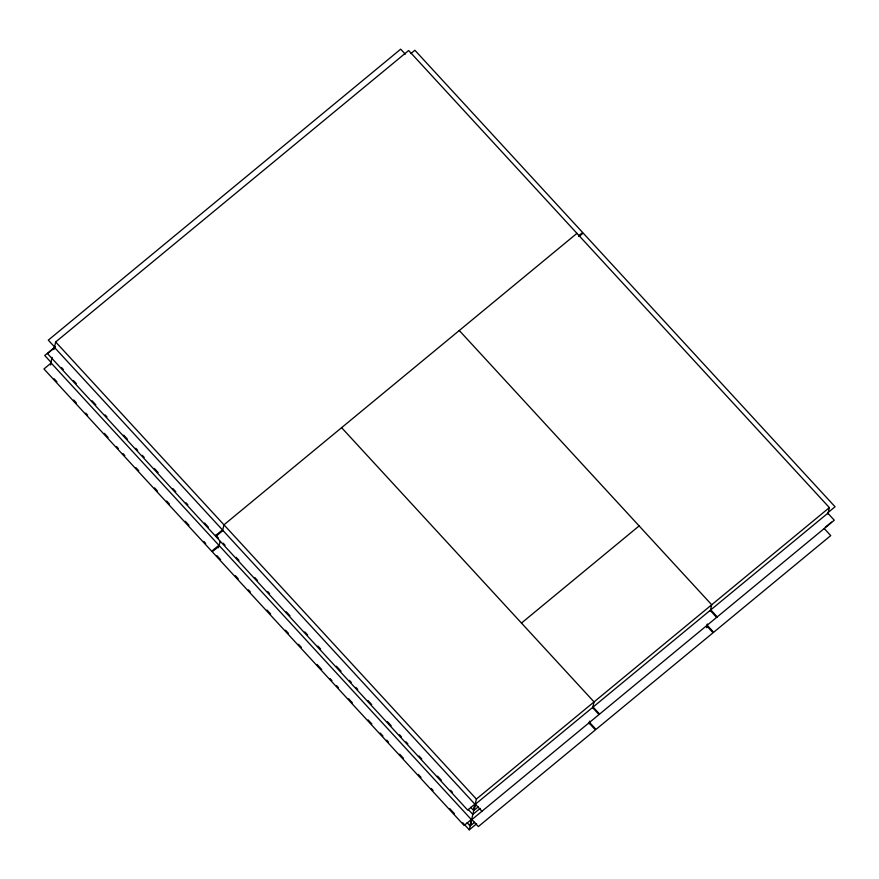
<?xml version="1.0" encoding="UTF-8"?>
<svg xmlns="http://www.w3.org/2000/svg" width="879" height="879" viewBox="0 0 879 879"><rect width="100%" height="100%" fill="white"/><g stroke="black" fill="none" stroke-linecap="round" stroke-linejoin="round"><path stroke-width="1.32" d="M50.641 363.763L52.114 357.357M53.894 349.666L55.674 341.975L408.658 50.521L829.369 507.612L827.897 514.017M50.608 364.961L51.18 362.489L44.752 355.512L55.333 346.776M218.322 547.749L218.893 545.277L51.147 363.016L43.95 368.96L211.696 551.221L218.893 545.277M218.926 546.606L220.113 541.475M222.475 531.224L223.958 524.818L576.943 233.353M471.32 819.536L464.134 825.48L212.246 551.803L219.431 545.859L471.32 819.536L469.902 825.7L467.112 822.678M474.869 804.164L467.683 810.097L215.794 536.421L222.98 530.487L474.869 804.164L473.451 810.328L470.661 807.296M462.783 822.766L469.276 829.831L476.385 799.077L829.369 507.612M717.209 616.882L710.77 609.883L827.831 513.226L834.281 520.225L471.891 819.569L470.463 825.744L474.682 822.261M598.951 714.528L592.512 707.529L475.44 804.186L474.012 810.372L478.231 806.889M589.018 723.703L589.611 721.143M592.567 708.331L594.05 701.914L341.612 427.666M706.683 626.551L707.265 623.991M710.232 611.169L711.704 604.763L459.277 330.515M706.65 627.727L707.221 625.255L713.66 632.265L830.732 535.597L824.282 528.598M410.768 53.641L414.877 50.246L582.634 232.495L578.525 235.891M579.052 236.484L583.162 233.089L835.05 506.765L827.864 512.699M521.467 623.068L639.132 525.917M480.187 808.383L472.836 814.448L468.188 809.405M825.337 527.235L831.501 522.148M469.276 829.831L476.638 823.755M405.285 54.157L400.692 49.169L48.301 340.14L54.729 347.117M716.616 617.377L710.166 610.378L593.105 707.035L599.555 714.034M706.617 625.749L713.067 632.759L595.995 729.416L589.556 722.417M588.963 722.901L595.402 729.911L478.341 826.568L471.891 819.569M55.674 341.975L476.385 799.077M475.44 804.186L481.89 811.185M61.42 367.455L63.277 369.477M73.506 380.596L76.297 383.618M92.097 400.791L95.822 404.834M105.117 414.932L106.974 416.954M123.708 435.138L127.433 439.181M135.795 448.268L137.651 450.29M142.31 455.344L144.167 457.366M154.396 468.474L158.11 472.517M172.987 488.68L175.778 491.713M186.007 502.821L187.864 504.843M204.598 523.027L208.312 527.059M215.751 535.146L218.541 538.179M223.189 543.222L225.046 545.233M236.176 557.341L238.967 560.362M254.745 577.503L257.525 580.525M267.732 591.622L269.589 593.633M286.29 611.784L290.004 615.816M304.859 631.946L307.639 634.979M317.846 646.065L320.637 649.087M336.404 666.227L341.052 671.27M349.402 680.346L351.259 682.368M355.896 687.4L357.753 689.422M367.96 700.508L371.674 704.551M387.452 721.692L391.166 725.724M399.516 734.8L401.373 736.811M406.01 741.854L407.867 743.865M419.008 755.973L421.788 758.995M437.566 776.135L441.28 780.167M450.553 790.254L452.41 792.265M54.146 378.794L56.937 381.827M73.671 400.011L76.462 403.043M85.757 413.141L87.614 415.163M104.348 433.347L108.073 437.39M116.446 446.477L118.302 448.499M122.95 453.553L124.807 455.564M135.97 467.694L138.75 470.715M154.561 487.889L157.352 490.921M166.647 501.03L169.438 504.052M185.238 521.225L188.963 525.268M203.84 541.431L205.697 543.453M216.849 555.572L220.563 559.604M235.418 575.734L238.198 578.767M248.405 589.853L250.262 591.875M266.963 610.026L270.677 614.058M285.532 630.188L288.312 633.21M298.519 644.307L301.31 647.329M317.077 664.469L321.725 669.512M330.075 678.588L331.932 680.599M336.569 685.642L338.426 687.664M348.633 698.75L352.347 702.782M368.125 719.923L371.839 723.955M380.189 733.031L382.969 736.053M386.683 740.096L388.54 742.107M399.681 754.204L403.395 758.236M418.239 774.377L421.019 777.399M431.226 788.485L433.083 790.507M449.795 808.658L454.432 813.701M54.696 347.644L47.499 353.589L215.256 535.838L222.442 529.894L54.696 347.644"/></g></svg>
